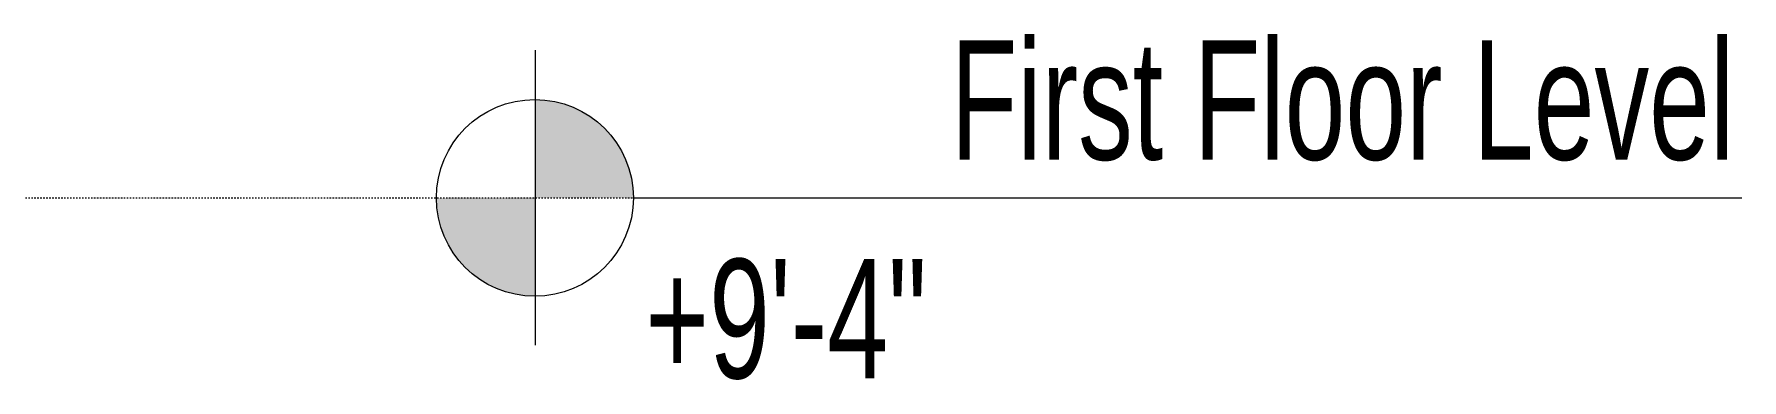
# Model space of a CAD drawing. Header units: inches. Extents: x -10117506 to -5032697, y -6529230 to -3253155.
# Drawn here: x -5057718.6 to -5057604.1, y -3256502.2 to -3256479 of the extents above; entities that cross this region are included whole.
import ezdxf

# ---------------------------------------------------------------- set-up
doc = ezdxf.new("R2010")
doc.units = ezdxf.units.IN
doc.header["$LTSCALE"] = 2
doc.header["$MEASUREMENT"] = 0
doc.linetypes.add('CENTER', pattern=[2, 1.25, -0.25, 0.25, -0.25])
doc.layers.add('Annotate-Bold.w', color=187, linetype='CONTINUOUS', lineweight=18)
doc.styles.add('Arial', font='arial.ttf', dxfattribs={"width": 0.8, "height": 12})

msp = doc.modelspace()

# ---------------------------------------------------------------- hatches: boundary and pattern name
at = {"layer": 'Annotate-Bold.w', "ltscale": 0.005}
h = msp.add_hatch(color=256, dxfattribs=at)
h.dxf.hatch_style = 1
h.paths.add_polyline_path([(-5057685, -3256483.4), (-5057685, -3256490), (-5057678.4, -3256490, 0.414214)])
h.paths.add_polyline_path([(-5057685, -3256496.59), (-5057685, -3256490), (-5057691.59, -3256490, 0.414214)])

# ---------------------------------------------------------------- linework, layer by layer
msp.add_line((-5057684.98, -3256480.09), (-5057684.98, -3256499.88), dxfattribs=at)
at = {"layer": 'Annotate-Bold.w', "linetype": 'CENTER', "ltscale": 0.01}
msp.add_line((-5058067.16, -3256490), (-5057678.4, -3256490), dxfattribs=at)
at = {"layer": 'Annotate-Bold.w'}
msp.add_line((-5057678.4, -3256490), (-5057604.08, -3256490), dxfattribs=at)
at = {"layer": 'Annotate-Bold.w', "ltscale": 0.005}
msp.add_circle((-5057685, -3256490), 6.6, dxfattribs=at)

# ---------------------------------------------------------------- texts
at = {"layer": 'Annotate-Bold.w', "ltscale": 0.005, "char_height": 7.9962, "style": 'Arial'}
for s, insert, width, attachment_point in [('\\A1;{\\fArial Narrow|b0|i0|c0|p34;First Floor Level}', (-5057630.86, -3256479.44), 82.6277, 2), ('\\A1;\\pt55.97313;{\\fArial Narrow|b0|i0|c0|p34;+9\'-4"}', (-5057668.16, -3256502.21), 73.8752, 8)]:
    msp.add_mtext(s, dxfattribs=dict(at, insert=insert, width=width, attachment_point=attachment_point))

doc.saveas('drawing.dxf')
